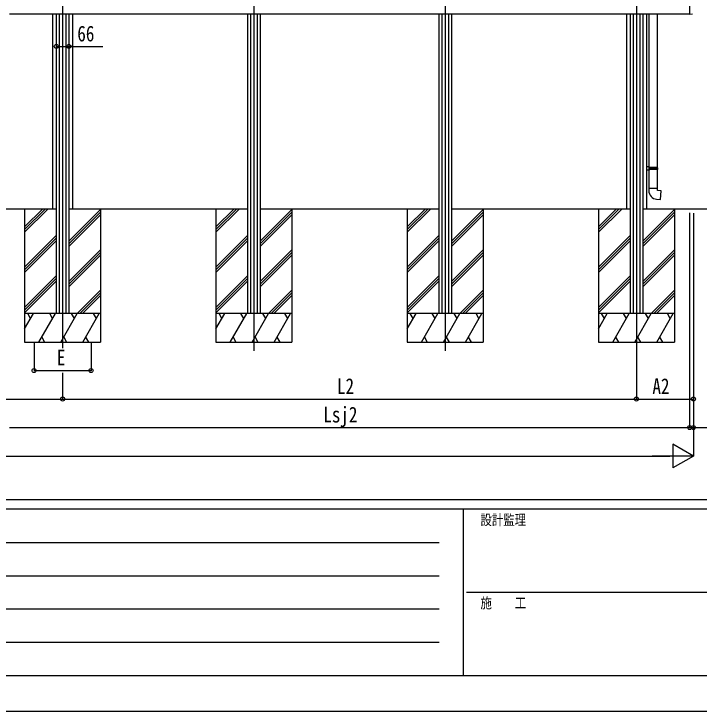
# Model space of a CAD drawing. Units: millimetres, scale not verified. Extents: x -10512 to 10512, y -7425 to 7425.
# Drawn here: x -5626 to -2020, y -7425 to -3755 of the extents above; entities that cross this region are included whole.
import ezdxf
from ezdxf.enums import TextEntityAlignment as Align

# ---------------------------------------------------------------- set-up
doc = ezdxf.new("R2010")
doc.units = ezdxf.units.MM
doc.header["$LTSCALE"] = 40
for name, color, linetype in [('0-3_YKK_12', 2, 'Continuous'), ('0-4_YKK_13', 4, 'Continuous'), ('0-5_YKK_A1', 4, 'Continuous'), ('0-6_YKK_D', 6, 'Continuous'), ('0-7_YKK_ZWAK', 7, 'Continuous')]:
    doc.layers.add(name, color=color, linetype=linetype)
doc.styles.add('ＭＳ ゴシック', font='')
doc.styles.get('ＭＳ ゴシック').set_extended_font_data('MS Gothic')

msp = doc.modelspace()

# ---------------------------------------------------------------- linework, layer by layer
at = {"layer": '0-3_YKK_12'}
for p, q in [((-5369.89, -2013.79), (-5369.89, -5514.87)), ((-4363.23, -2013.79), (-4363.23, -5527.9)), ((-3356.56, -2013.79), (-3356.56, -5527.9)), ((-2349.89, -2013.79), (-2349.89, -5527.9))]:
    msp.add_line(p, q, dxfattribs=at)
at = {"layer": '0-4_YKK_13'}
for p, q in [((-2282.89, -4560.37), (-2282.89, -3755.5)), ((-2240.89, -3755.5), (-2240.89, -4562.93)), ((-2069.89, -3756), (-2054.61, -3755.2)), ((-5422.89, -4559.96), (-5422.89, -4577.9)), ((-2280.89, -4560.43), (-2296.89, -4559.96)), ((-2280.89, -4577.43), (-2296.89, -4577.9)), ((-2280.89, -4562.43), (-2282.89, -4562.43)), ((-2239.89, -4562.93), (-2282.89, -4562.93)), ((-2282.89, -4562.93), (-2282.89, -4563.48)), ((-2238.89, -4564.93), (-2282.89, -4564.93)), ((-2238.89, -4572.93), (-2282.89, -4572.93)), ((-2239.89, -4574.93), (-2282.89, -4574.93)), ((-2282.89, -4674.93), (-2282.89, -4577.49)), ((-2280.89, -4562.43), (-2280.89, -4560.43)), ((-2280.89, -4577.43), (-2280.89, -4575.43)), ((-2278.42, -4564.93), (-2277.99, -4562.93)), ((-2240.89, -4574.93), (-2240.89, -4674.93)), ((-2238.89, -4564.93), (-2239.89, -4562.93)), ((-2238.89, -4572.93), (-2239.89, -4574.93)), ((-2238.89, -4564.93), (-2238.89, -4572.93)), ((-2238.89, -4674.93), (-2284.89, -4674.93)), ((-2284.89, -4674.93), (-2284.89, -4685.85)), ((-2238.89, -4684.93), (-2238.89, -4674.93))]:
    msp.add_line(p, q, dxfattribs=at)
for points in [[(-2280.89, -4575.43), (-2282.89, -4575.43), (-2282.89, -4562.43)], [(-2278.42, -4564.93), (-2278.42, -4572.93), (-2277.99, -4574.93)], [(-2243.82, -4730.68), (-2222.98, -4732.5), (-2218.97, -4686.68), (-2238.89, -4684.93)]]:
    msp.add_lwpolyline(points, dxfattribs=at)
msp.add_arc((-2239.89, -4685.85), 45, 180, 265, dxfattribs=at)
at = {"layer": '0-5_YKK_A1'}
for p, q in [((-2069.89, -2918.8), (-2069.89, -3756)), ((-5649.89, -3755.5), (-2069.89, -3755.5)), ((-5422.89, -3755.5), (-5422.89, -4782.5)), ((-5402.89, -3755.5), (-5402.89, -5332.5)), ((-5387.39, -3755.5), (-5387.39, -5332.5)), ((-5352.39, -3755.5), (-5352.39, -5332.5)), ((-5336.89, -3755.5), (-5336.89, -5332.5)), ((-5316.89, -3755.5), (-5316.89, -4782.5)), ((-4396.23, -3755.5), (-4396.23, -5332.5)), ((-4380.73, -3755.5), (-4380.73, -5332.5)), ((-4345.73, -3755.5), (-4345.73, -5332.5)), ((-4330.23, -3755.5), (-4330.23, -5332.5)), ((-3389.56, -3755.5), (-3389.56, -5332.5)), ((-3374.06, -3755.5), (-3374.06, -5332.5)), ((-3339.06, -3755.5), (-3339.06, -5332.5)), ((-3323.56, -3755.5), (-3323.56, -5332.5)), ((-2402.89, -3755.5), (-2402.89, -4782.5)), ((-2382.89, -3755.5), (-2382.89, -5332.5)), ((-2367.39, -3755.5), (-2367.39, -5332.5)), ((-2332.39, -3755.5), (-2332.39, -5332.5)), ((-2316.89, -3755.5), (-2316.89, -5332.5)), ((-2296.89, -3755.5), (-2296.89, -4782.5)), ((-5402.89, -4782.5), (-5896.89, -4782.5)), ((-5569.89, -4782.5), (-5569.89, -5482.5)), ((-5569.89, -4876.48), (-5475.91, -4782.5)), ((-5569.89, -4890.62), (-5461.77, -4782.5)), ((-5569.89, -4904.76), (-5447.63, -4782.5)), ((-4396.23, -4782.5), (-5336.89, -4782.5)), ((-5336.89, -4951.85), (-5169.89, -4784.85)), ((-5336.89, -4965.99), (-5169.89, -4798.99)), ((-4396.23, -4782.5), (-5316.89, -4782.5)), ((-5169.89, -4782.5), (-5169.89, -5482.5)), ((-4563.23, -4782.5), (-4563.23, -5482.5)), ((-4563.23, -4876.48), (-4469.25, -4782.5)), ((-4563.23, -4890.62), (-4455.1, -4782.5)), ((-4563.23, -4904.76), (-4440.96, -4782.5)), ((-3389.56, -4782.5), (-4330.23, -4782.5)), ((-4330.23, -4951.85), (-4163.23, -4784.85)), ((-4330.23, -4965.99), (-4163.23, -4798.99)), ((-4163.23, -4782.5), (-4163.23, -5482.5)), ((-3556.56, -4782.5), (-3556.56, -5482.5)), ((-3556.56, -4876.48), (-3462.58, -4782.5)), ((-3556.56, -4890.62), (-3448.44, -4782.5)), ((-3556.56, -4904.76), (-3434.3, -4782.5)), ((-2382.89, -4782.5), (-3323.56, -4782.5)), ((-3323.56, -4951.85), (-3156.56, -4784.85)), ((-3323.56, -4965.99), (-3156.56, -4798.99)), ((-3156.56, -4782.5), (-3156.56, -5482.5)), ((-2549.89, -4782.5), (-2549.89, -5482.5)), ((-2549.89, -4876.48), (-2455.91, -4782.5)), ((-2549.89, -4890.62), (-2441.77, -4782.5)), ((-2549.89, -4904.76), (-2427.63, -4782.5)), ((-1688.72, -4782.5), (-2316.89, -4782.5)), ((-2316.89, -4951.85), (-2149.89, -4784.85)), ((-2316.89, -4965.99), (-2149.89, -4798.99)), ((-2149.89, -4782.5), (-2149.89, -5482.5)), ((-5336.89, -4980.13), (-5169.89, -4813.13)), ((-4330.23, -4980.13), (-4163.23, -4813.13)), ((-3323.56, -4980.13), (-3156.56, -4813.13)), ((-2316.89, -4980.13), (-2149.89, -4813.13)), ((-5569.89, -5088.61), (-5402.89, -4921.61)), ((-5569.89, -5102.75), (-5402.89, -4935.75)), ((-5569.89, -5116.89), (-5402.89, -4949.9)), ((-4563.23, -5088.61), (-4396.23, -4921.61)), ((-4563.23, -5102.75), (-4396.23, -4935.75)), ((-4563.23, -5116.89), (-4396.23, -4949.9)), ((-3556.56, -5088.61), (-3389.56, -4921.61)), ((-3556.56, -5102.75), (-3389.56, -4935.75)), ((-3556.56, -5116.89), (-3389.56, -4949.9)), ((-2549.89, -5088.61), (-2382.89, -4921.61)), ((-2549.89, -5102.75), (-2382.89, -4935.75)), ((-2549.89, -5116.89), (-2382.89, -4949.9)), ((-5336.89, -5163.98), (-5169.89, -4996.98)), ((-5336.89, -5178.12), (-5169.89, -5011.12)), ((-5336.89, -5192.26), (-5169.89, -5025.26)), ((-4330.23, -5163.98), (-4163.23, -4996.98)), ((-4330.23, -5178.12), (-4163.23, -5011.12)), ((-4330.23, -5192.26), (-4163.23, -5025.26)), ((-3323.56, -5163.98), (-3156.56, -4996.98)), ((-3323.56, -5178.12), (-3156.56, -5011.12)), ((-3323.56, -5192.26), (-3156.56, -5025.26)), ((-2316.89, -5163.98), (-2149.89, -4996.98)), ((-2316.89, -5178.12), (-2149.89, -5011.12)), ((-2316.89, -5192.26), (-2149.89, -5025.26)), ((-5569.89, -5300.74), (-5402.89, -5133.74)), ((-4563.23, -5300.74), (-4396.23, -5133.74)), ((-3556.56, -5300.74), (-3389.56, -5133.74)), ((-2549.89, -5300.74), (-2382.89, -5133.74)), ((-5569.89, -5314.88), (-5402.89, -5147.88)), ((-5569.89, -5329.03), (-5402.89, -5162.03)), ((-4563.23, -5314.88), (-4396.23, -5147.88)), ((-4563.23, -5329.03), (-4396.23, -5162.03)), ((-3556.56, -5314.88), (-3389.56, -5147.88)), ((-3556.56, -5329.03), (-3389.56, -5162.03)), ((-2549.89, -5314.88), (-2382.89, -5147.88)), ((-2549.89, -5329.03), (-2382.89, -5162.03)), ((-5293.29, -5332.5), (-5169.89, -5209.11)), ((-4286.62, -5332.5), (-4163.23, -5209.11)), ((-3279.95, -5332.5), (-3156.56, -5209.11)), ((-2273.29, -5332.5), (-2149.89, -5209.11)), ((-5279.14, -5332.5), (-5169.89, -5223.25)), ((-5265, -5332.5), (-5169.89, -5237.39)), ((-4272.48, -5332.5), (-4163.23, -5223.25)), ((-4258.33, -5332.5), (-4163.23, -5237.39)), ((-3265.81, -5332.5), (-3156.56, -5223.25)), ((-3251.67, -5332.5), (-3156.56, -5237.39)), ((-2259.14, -5332.5), (-2149.89, -5223.25)), ((-2245, -5332.5), (-2149.89, -5237.39)), ((-5169.89, -5332.5), (-5569.89, -5332.5)), ((-5569.89, -5413.25), (-5523.27, -5332.5)), ((-5538.28, -5358.48), (-5553.28, -5332.5)), ((-5494.41, -5482.5), (-5407.8, -5332.5)), ((-5422.8, -5358.48), (-5437.81, -5332.5)), ((-5378.94, -5482.5), (-5292.33, -5332.5)), ((-5307.33, -5358.48), (-5322.34, -5332.5)), ((-5263.47, -5482.5), (-5176.86, -5332.5)), ((-5191.86, -5358.48), (-5206.87, -5332.5)), ((-4163.23, -5332.5), (-4563.23, -5332.5)), ((-4563.23, -5413.25), (-4516.61, -5332.5)), ((-4531.61, -5358.48), (-4546.61, -5332.5)), ((-4487.74, -5482.5), (-4401.14, -5332.5)), ((-4416.14, -5358.48), (-4431.14, -5332.5)), ((-4372.27, -5482.5), (-4285.67, -5332.5)), ((-4300.67, -5358.48), (-4315.67, -5332.5)), ((-4256.8, -5482.5), (-4170.2, -5332.5)), ((-4185.2, -5358.48), (-4200.2, -5332.5)), ((-3156.56, -5332.5), (-3556.56, -5332.5)), ((-3556.56, -5413.25), (-3509.94, -5332.5)), ((-3524.94, -5358.48), (-3539.94, -5332.5)), ((-3481.07, -5482.5), (-3394.47, -5332.5)), ((-3409.47, -5358.48), (-3424.47, -5332.5)), ((-3365.6, -5482.5), (-3279, -5332.5)), ((-3294, -5358.48), (-3309, -5332.5)), ((-3250.13, -5482.5), (-3163.53, -5332.5)), ((-3178.53, -5358.48), (-3193.53, -5332.5)), ((-2149.89, -5332.5), (-2549.89, -5332.5)), ((-2549.89, -5413.25), (-2503.27, -5332.5)), ((-2518.28, -5358.48), (-2533.28, -5332.5)), ((-2474.41, -5482.5), (-2387.8, -5332.5)), ((-2402.8, -5358.48), (-2417.81, -5332.5)), ((-2358.94, -5482.5), (-2272.33, -5332.5)), ((-2287.33, -5358.48), (-2302.34, -5332.5)), ((-2243.47, -5482.5), (-2156.86, -5332.5)), ((-2171.86, -5358.48), (-2186.87, -5332.5)), ((-5479.41, -5456.52), (-5464.41, -5482.5)), ((-5363.94, -5456.52), (-5348.94, -5482.5)), ((-5248.47, -5456.52), (-5233.47, -5482.5)), ((-4472.74, -5456.52), (-4457.74, -5482.5)), ((-4357.27, -5456.52), (-4342.27, -5482.5)), ((-4241.8, -5456.52), (-4226.8, -5482.5)), ((-3466.07, -5456.52), (-3451.07, -5482.5)), ((-3350.6, -5456.52), (-3335.6, -5482.5)), ((-3235.13, -5456.52), (-3220.14, -5482.5)), ((-2459.41, -5456.52), (-2444.41, -5482.5)), ((-2343.94, -5456.52), (-2328.94, -5482.5)), ((-2228.47, -5456.52), (-2213.47, -5482.5)), ((-5569.89, -5482.5), (-5169.89, -5482.5)), ((-4563.23, -5482.5), (-4163.23, -5482.5)), ((-3556.56, -5482.5), (-3156.56, -5482.5)), ((-2549.89, -5482.5), (-2149.89, -5482.5))]:
    msp.add_line(p, q, dxfattribs=at)
at = {"layer": '0-6_YKK_D'}
for p, q in [((-5402.89, -3887.52), (-5402.89, -3927.47)), ((-5336.89, -3887.52), (-5336.89, -3927.47)), ((-2069.89, -4802.67), (-2069.89, -5933.5)), ((-2049.89, -4803.88), (-2049.89, -5783.5)), ((-5519.89, -5483.5), (-5519.89, -5633.5)), ((-5219.89, -5483.5), (-5219.89, -5633.5)), ((-2349.89, -5528.9), (-2349.89, -5783.5)), ((-2349.89, -5536.87), (-2349.89, -5783.5)), ((-2049.89, -5559.46), (-2049.89, -6083.5)), ((-5519.89, -5632.5), (-5219.89, -5632.5)), ((-5369.89, -5645.33), (-5369.89, -5783.5)), ((-2069.89, -5623.75), (-2069.89, -5933.5)), ((-2049.89, -5623.75), (-2049.89, -5933.5)), ((-5369.89, -5699.67), (-5369.89, -5783.5)), ((-5929.89, -5782.5), (-5369.89, -5782.5)), ((-5369.89, -5782.5), (-2349.89, -5782.5)), ((-2349.89, -5782.5), (-2049.89, -5782.5)), ((-5649.89, -5932.5), (-2069.89, -5932.5)), ((-2049.89, -6082.5), (-2158.15, -6020)), ((-2158.15, -6020), (-2158.15, -6145)), ((-9124.89, -6082.5), (-2174.89, -6082.5)), ((-2049.89, -6082.5), (-2266.4, -6082.5)), ((-2049.89, -6082.5), (-2158.15, -6145))]:
    msp.add_line(p, q, dxfattribs=at)
for points in [[(-5402.89, -3926.47), (-5336.89, -3926.47), (-5158.39, -3926.47)], [(-2069.89, -5932.5), (-2049.89, -5932.5), (-1871.39, -5932.5)]]:
    msp.add_lwpolyline(points, dxfattribs=at)
for centre in [(-5402.89, -3926.47), (-5336.89, -3926.47), (-5519.89, -5632.5), (-5219.89, -5632.5), (-5369.89, -5782.5), (-5369.89, -5782.5), (-2349.89, -5782.5), (-2349.89, -5782.5), (-2049.89, -5782.5), (-2069.89, -5932.5), (-2069.89, -5932.5), (-2049.89, -5932.5)]:
    msp.add_circle(centre, 10.62, dxfattribs=at)
at = {"layer": '0-7_YKK_ZWAK'}
for p, q in [((9737.55, -6312.5), (-9762.45, -6312.5)), ((-3262.45, -6362.5), (-9762.45, -6362.5)), ((-3262.45, -6362.5), (-3262.45, -7237.5)), ((-12.45, -6362.5), (-3262.45, -6362.5)), ((-9656.2, -6537.5), (-3387.45, -6537.5)), ((-9656.2, -6712.5), (-3387.45, -6712.5)), ((-3243.7, -6800), (-12.45, -6800)), ((-9656.2, -6887.5), (-3387.45, -6887.5)), ((-9656.2, -7062.5), (-3387.45, -7062.5)), ((-9762.45, -7237.5), (-3262.45, -7237.5)), ((-3262.45, -7237.5), (-12.45, -7237.5))]:
    msp.add_line(p, q, dxfattribs=at)
msp.add_lwpolyline([(-10512.5, -7425), (10512.5, -7425), (10512.5, 7425), (-10512.5, 7425)], close=True, dxfattribs=at)

# ---------------------------------------------------------------- texts
at = {"layer": '0-6_YKK_D', "style": 'ＭＳ ゴシック', "width": 0.8}
for s, p in [('66', (-5292.39, -3924.47)), ('E', (-5399.89, -5630.5)), ('L2', (-3925.89, -5780.5)), ('A2', (-2265.89, -5780.5)), ('Lsj2', (-3997.89, -5930.5))]:
    msp.add_text(s, height=82.48, dxfattribs=at).set_placement(p, align=Align.BOTTOM_LEFT)
at = {"layer": '0-7_YKK_ZWAK', "style": 'ＭＳ ゴシック', "width": 0.8}
for s, p in [('設計監理', (-3170.78, -6462.5)), ('施\u3000\u3000工', (-3170.78, -6900))]:
    msp.add_text(s, height=54.99, dxfattribs=at).set_placement(p, align=Align.BOTTOM_LEFT)

doc.saveas('drawing.dxf')
